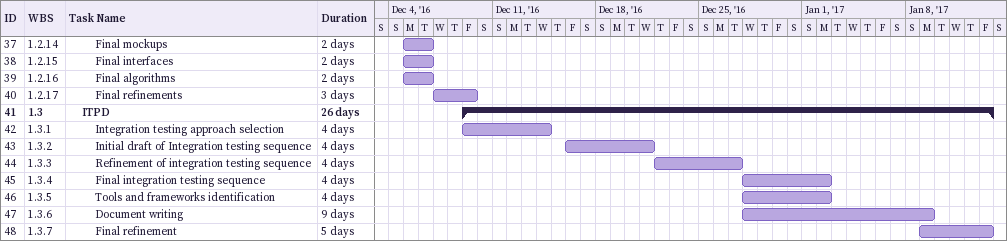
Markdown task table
| ID | WBS | Task | Duration | Start | Finish |
|---|---|---|---|---|---|
| 37 | 1.2.14 | Final mockups | 2d | 2016-12-05 | 2016-12-06 |
| 38 | 1.2.15 | Final interfaces | 2d | 2016-12-05 | 2016-12-06 |
| 39 | 1.2.16 | Final algorithms | 2d | 2016-12-05 | 2016-12-06 |
| 40 | 1.2.17 | Final refinements | 3d | 2016-12-07 | 2016-12-09 |
| 41 | 1.3 | **ITPD** | 26d | 2016-12-09 | 2017-01-13 |
| 42 | 1.3.1 | Integration testing approach selection | 4d | 2016-12-09 | 2016-12-14 |
| 43 | 1.3.2 | Initial draft of Integration testing sequence | 4d | 2016-12-16 | 2016-12-21 |
| 44 | 1.3.3 | Refinement of integration testing sequence | 4d | 2016-12-22 | 2016-12-27 |
| 45 | 1.3.4 | Final integration testing sequence | 4d | 2016-12-28 | 2017-01-02 |
| 46 | 1.3.5 | Tools and frameworks identification | 4d | 2016-12-28 | 2017-01-02 |
| 47 | 1.3.6 | Document writing | 9d | 2016-12-28 | 2017-01-09 |
| 48 | 1.3.7 | Final refinement | 5d | 2017-01-09 | 2017-01-13 |
